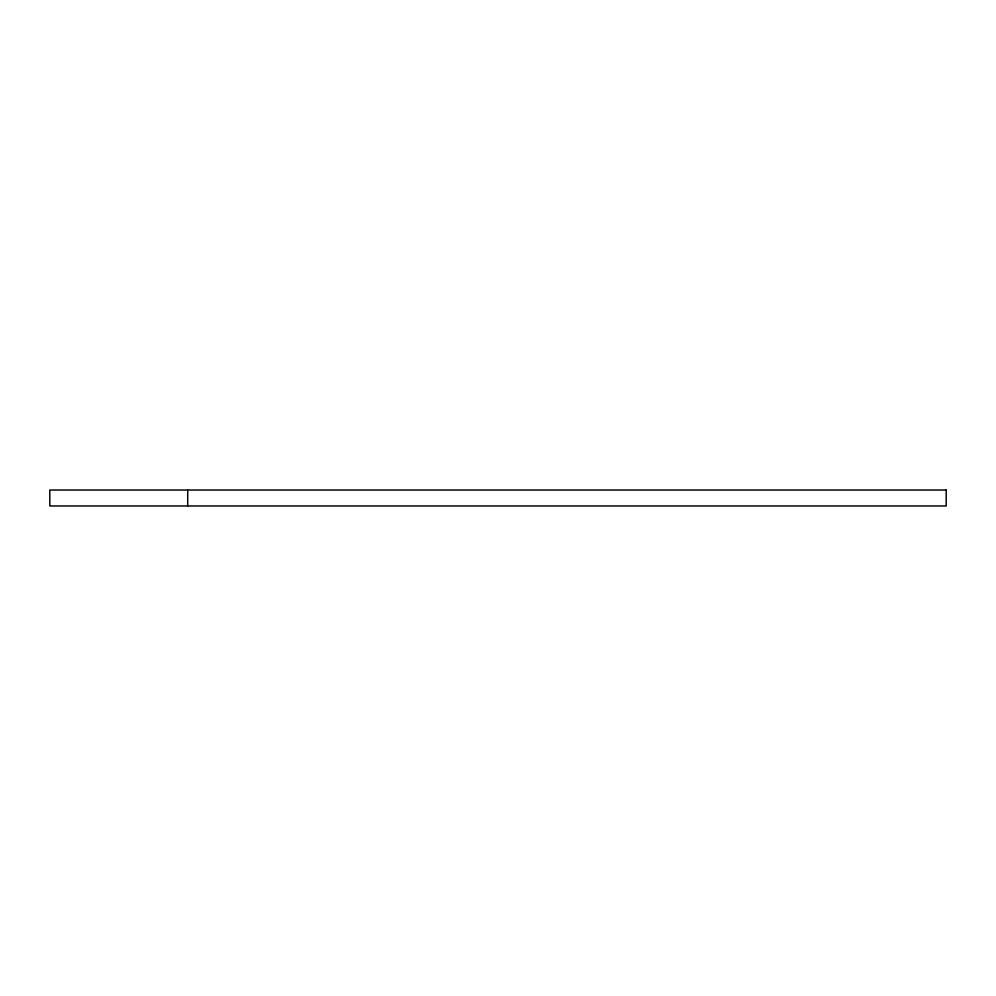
<?xml version="1.0" encoding="UTF-8"?>
<svg xmlns="http://www.w3.org/2000/svg" width="996" height="996" viewBox="0 0 996 996"><rect width="100%" height="100%" fill="white"/><g stroke="black" fill="none" stroke-linecap="round" stroke-linejoin="round"><path stroke-width="1.49" d="M187.709 490.032L187.709 505.968M946.2 490.032L49.8 490.032L49.8 505.968L946.2 505.968L946.2 490.032"/></g></svg>
